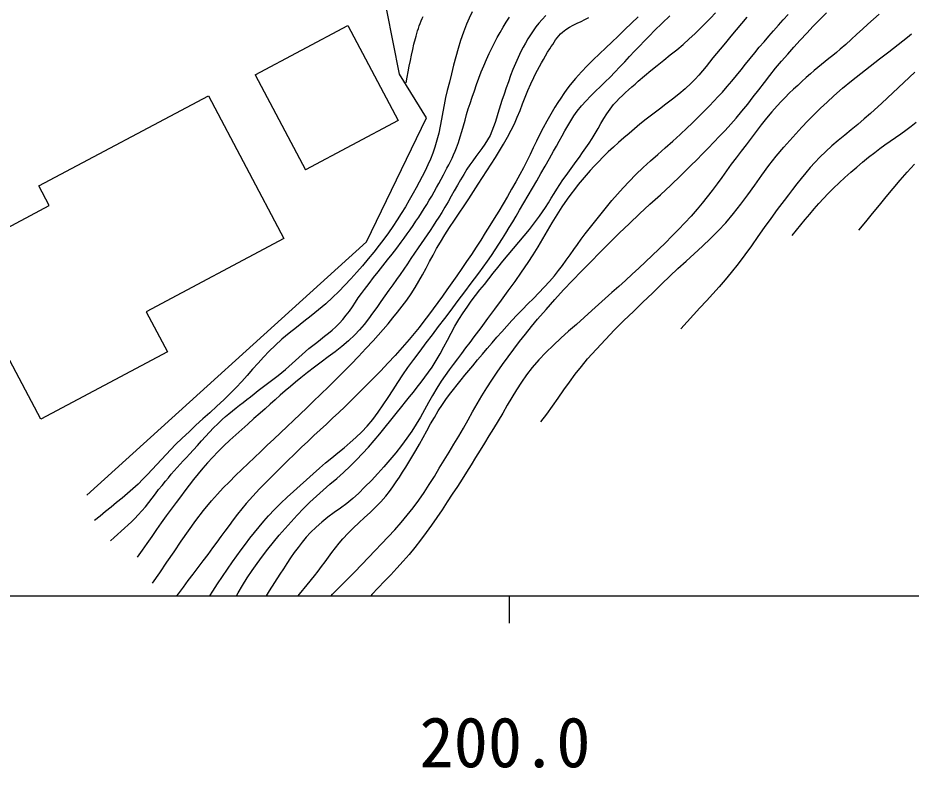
# Model space of a CAD drawing. Units: millimetres, scale not verified. Extents: x 40000 to 680000, y 20000 to 380000.
# Drawn here: x 250085 to 282650, y 198715 to 226062 of the extents above; entities that cross this region are included whole.
import ezdxf
from ezdxf.enums import TextEntityAlignment as Align

# ---------------------------------------------------------------- set-up
doc = ezdxf.new("R2010")
doc.units = ezdxf.units.MM
doc.header["$LTSCALE"] = 1000
doc.layers.add('S-BGD', color=7, linetype='Continuous', lineweight=25)
doc.layers.add('S-TTL-BAND', color=7, linetype='Continuous', lineweight=25)
doc.styles.add('ＭＳ ゴシック', font='')
doc.styles.get('ＭＳ ゴシック').set_extended_font_data('MS Gothic')

msp = doc.modelspace()

# ---------------------------------------------------------------- linework, layer by layer
at = {"layer": 'S-BGD'}
for p, q in [((263997, 224007), (263536, 226344)), ((258739, 223987), (260577, 220525)), ((264987, 222419), (263997, 224007)), ((250848, 219934), (257029, 223215)), ((257029, 223215), (259787, 218019)), ((262791, 217902), (264987, 222419)), ((251226, 219223), (250848, 219934)), ((248589, 217823), (251226, 219223)), ((252603, 208660), (262791, 217902)), ((259787, 218019), (254759, 215350)), ((250920, 211438), (248755, 215516)), ((254759, 215350), (255535, 213887)), ((255535, 213887), (250920, 211438))]:
    msp.add_line(p, q, dxfattribs=at)
for points in [[(266645, 226280), (266543, 226054), (266445, 225828), (266329, 225536), (266225, 225240), (266132, 224940), (266046, 224637), (265966, 224332), (265890, 224027), (265815, 223721), (265738, 223416), (265678, 223158), (265626, 222898), (265579, 222637), (265533, 222375), (265484, 222114), (265430, 221855), (265365, 221599), (265288, 221346), (265209, 221128), (265123, 220912), (265029, 220700), (264930, 220489), (264827, 220281), (264719, 220075), (264608, 219870), (264496, 219667), (264355, 219421), (264211, 219177), (264063, 218936), (263910, 218697), (263753, 218461), (263592, 218228), (263427, 217998), (263257, 217771), (263060, 217520), (262859, 217273), (262654, 217029), (262444, 216788), (262229, 216552), (262010, 216320), (261787, 216092), (261560, 215868), (261309, 215637), (261049, 215415), (260783, 215201), (260513, 214990), (260243, 214779), (259976, 214566), (259714, 214346), (259460, 214117), (259248, 213909), (259042, 213694), (258841, 213475), (258642, 213253), (258445, 213031), (258246, 212809), (258043, 212591), (257836, 212377), (257591, 212138), (257341, 211903), (257088, 211671), (256834, 211441), (256579, 211211), (256326, 210979), (256076, 210745), (255830, 210506), (255656, 210330), (255487, 210149), (255319, 209967), (255153, 209784), (254986, 209601), (254817, 209420), (254645, 209243), (254468, 209071), (254277, 208896), (254082, 208725), (253884, 208558), (253684, 208393), (253483, 208229), (253282, 208066), (253081, 207902), (252881, 207737)], [(253464, 206998), (253591, 207116), (253720, 207232), (253849, 207347), (253978, 207463), (254106, 207580), (254232, 207698), (254355, 207820), (254475, 207945), (254607, 208092), (254733, 208243), (254856, 208397), (254977, 208553), (255097, 208710), (255218, 208867), (255340, 209022), (255465, 209174), (255572, 209300), (255679, 209424), (255787, 209548), (255896, 209671), (256006, 209793), (256116, 209915), (256227, 210037), (256338, 210158), (256484, 210319), (256630, 210480), (256776, 210640), (256923, 210800), (257072, 210959), (257222, 211115), (257376, 211268), (257534, 211417), (257656, 211528), (257782, 211635), (257910, 211741), (258039, 211844), (258169, 211946), (258300, 212048), (258431, 212149), (258561, 212251), (258704, 212363), (258849, 212474), (258994, 212584), (259140, 212693), (259285, 212803), (259429, 212914), (259572, 213027), (259714, 213141), (259839, 213247), (259963, 213354), (260086, 213463), (260208, 213572), (260330, 213682), (260452, 213791), (260574, 213900), (260698, 214007), (260837, 214122), (260980, 214234), (261123, 214344), (261267, 214454), (261409, 214566), (261547, 214682), (261681, 214802), (261809, 214929), (261936, 215073), (262056, 215223), (262170, 215377), (262281, 215535), (262389, 215694), (262497, 215854), (262607, 216012), (262721, 216167), (262887, 216383), (263055, 216597), (263225, 216811), (263395, 217024), (263565, 217237), (263733, 217451), (263899, 217668), (264062, 217886), (264171, 218036), (264279, 218188), (264386, 218340), (264491, 218492), (264596, 218646), (264698, 218801), (264800, 218956), (264899, 219113), (264992, 219264), (265084, 219415), (265174, 219567), (265263, 219720), (265350, 219874), (265436, 220029), (265520, 220184), (265603, 220340), (265666, 220461), (265729, 220582), (265792, 220704), (265853, 220826), (265912, 220949), (265969, 221073), (266023, 221198), (266074, 221324), (266147, 221523), (266212, 221724), (266273, 221926), (266330, 222130), (266386, 222334), (266444, 222538), (266504, 222741), (266570, 222942), (266649, 223172), (266729, 223402), (266810, 223632), (266893, 223861), (266980, 224089), (267070, 224315), (267165, 224539), (267266, 224760), (267361, 224956), (267459, 225150), (267562, 225342), (267668, 225532), (267778, 225720), (267889, 225907), (268004, 226092)], [(269330, 226146), (269194, 226001), (269081, 225868), (268974, 225730), (268871, 225588), (268774, 225443), (268681, 225295), (268592, 225144), (268507, 224991), (268425, 224836), (268320, 224622), (268224, 224403), (268134, 224182), (268050, 223958), (267969, 223732), (267890, 223506), (267811, 223280), (267731, 223055), (267676, 222895), (267627, 222734), (267579, 222571), (267532, 222409), (267483, 222247), (267429, 222088), (267368, 221931), (267298, 221778), (267210, 221615), (267111, 221458), (267005, 221305), (266895, 221155), (266782, 221006), (266670, 220857), (266561, 220705), (266458, 220550), (266338, 220355), (266222, 220157), (266108, 219958), (265996, 219758), (265884, 219557), (265771, 219358), (265655, 219159), (265536, 218963), (265433, 218800), (265328, 218638), (265221, 218478), (265113, 218317), (265004, 218158), (264895, 217998), (264786, 217839), (264677, 217679), (264546, 217486), (264415, 217292), (264284, 217098), (264152, 216905), (264020, 216712), (263886, 216520), (263751, 216329), (263615, 216139), (263465, 215930), (263317, 215719), (263169, 215508), (263019, 215298), (262865, 215092), (262706, 214890), (262540, 214694), (262365, 214506), (262139, 214289), (261901, 214085), (261655, 213890), (261403, 213702), (261148, 213516), (260894, 213330), (260643, 213140), (260398, 212944), (260209, 212786), (260021, 212627), (259835, 212466), (259649, 212305), (259464, 212142), (259280, 211979), (259096, 211815), (258913, 211651), (258692, 211454), (258470, 211258), (258248, 211062), (258028, 210865), (257809, 210665), (257594, 210462), (257384, 210255), (257179, 210042), (257001, 209846), (256828, 209647), (256660, 209443), (256494, 209237), (256331, 209029), (256170, 208819), (256010, 208608), (255851, 208397), (255668, 208153), (255489, 207906), (255312, 207657), (255137, 207408), (254963, 207157), (254789, 206907), (254614, 206656), (254438, 206407)], [(254988, 205457), (255255, 205835), (255517, 206217), (255778, 206600), (256040, 206983), (256305, 207362), (256577, 207737), (256857, 208104), (257150, 208462), (257359, 208700), (257575, 208930), (257797, 209156), (258023, 209377), (258251, 209597), (258481, 209815), (258711, 210033), (258938, 210252), (259176, 210482), (259416, 210710), (259656, 210936), (259898, 211162), (260139, 211389), (260379, 211615), (260618, 211844), (260855, 212074), (261133, 212347), (261411, 212619), (261688, 212893), (261964, 213167), (262237, 213444), (262508, 213724), (262774, 214007), (263036, 214294), (263219, 214500), (263401, 214706), (263581, 214915), (263758, 215125), (263931, 215339), (264100, 215555), (264264, 215776), (264422, 216001), (264570, 216228), (264708, 216461), (264839, 216698), (264967, 216937), (265093, 217177), (265221, 217417), (265352, 217655), (265489, 217888), (265655, 218156), (265826, 218420), (266000, 218683), (266176, 218944), (266352, 219205), (266527, 219467), (266701, 219730), (266871, 219995), (267027, 220238), (267183, 220482), (267339, 220725), (267494, 220969), (267646, 221215), (267794, 221463), (267937, 221714), (268072, 221969), (268187, 222203), (268292, 222442), (268391, 222683), (268487, 222926), (268583, 223170), (268681, 223412), (268784, 223652), (268894, 223888), (268961, 224022), (269029, 224156), (269099, 224288), (269171, 224419), (269245, 224550), (269321, 224679), (269399, 224807), (269480, 224933), (269532, 225014), (269583, 225095), (269636, 225177), (269690, 225257), (269747, 225335), (269806, 225409), (269871, 225480), (269940, 225546), (270062, 225641), (270193, 225724), (270331, 225798), (270472, 225866), (270615, 225933), (270757, 226001), (270895, 226074)], [(272703, 226095), (272456, 225864), (272210, 225632), (271967, 225397), (271742, 225181), (271516, 224966), (271289, 224751), (271064, 224534), (270843, 224314), (270627, 224089), (270418, 223858), (270218, 223619), (270098, 223463), (269984, 223304), (269874, 223141), (269768, 222975), (269666, 222807), (269565, 222638), (269467, 222467), (269369, 222297), (269238, 222059), (269113, 221817), (268993, 221573), (268875, 221328), (268758, 221083), (268639, 220838), (268517, 220595), (268389, 220355), (268239, 220085), (268087, 219816), (267932, 219548), (267775, 219282), (267616, 219016), (267454, 218752), (267292, 218490), (267127, 218228), (266959, 217964), (266789, 217702), (266617, 217441), (266443, 217181), (266267, 216922), (266090, 216665), (265910, 216409), (265729, 216154), (265563, 215922), (265396, 215691), (265228, 215460), (265058, 215231), (264886, 215004), (264711, 214779), (264532, 214556), (264350, 214337), (264098, 214047), (263840, 213761), (263578, 213479), (263313, 213200), (263044, 212924), (262773, 212650), (262501, 212378), (262229, 212106), (262008, 211890), (261784, 211677), (261559, 211466), (261332, 211257), (261104, 211048), (260878, 210838), (260653, 210626), (260431, 210412), (260173, 210161), (259915, 209910), (259656, 209658), (259400, 209406), (259146, 209150), (258896, 208891), (258651, 208628), (258412, 208359), (258249, 208165), (258091, 207967), (257937, 207766), (257785, 207563), (257636, 207358), (257486, 207153), (257337, 206949), (257185, 206746), (257005, 206507), (256825, 206268), (256645, 206028), (256465, 205789), (256286, 205549), (256106, 205309), (255927, 205070), (255874, 205000)], [(257083, 205000), (257190, 205165), (257367, 205435), (257546, 205704), (257728, 205970), (257915, 206234), (258071, 206451), (258227, 206667), (258385, 206882), (258545, 207095), (258708, 207306), (258876, 207514), (259047, 207717), (259224, 207916), (259443, 208147), (259669, 208371), (259900, 208590), (260135, 208804), (260372, 209016), (260611, 209227), (260850, 209438), (261087, 209650), (261304, 209841), (261526, 210027), (261751, 210210), (261975, 210393), (262196, 210579), (262412, 210770), (262621, 210969), (262819, 211179), (263027, 211428), (263223, 211687), (263408, 211953), (263587, 212225), (263763, 212500), (263939, 212774), (264118, 213046), (264304, 213313), (264525, 213615), (264748, 213915), (264972, 214214), (265198, 214512), (265424, 214810), (265651, 215108), (265876, 215406), (266100, 215706), (266258, 215917), (266418, 216128), (266577, 216338), (266736, 216549), (266894, 216761), (267050, 216974), (267203, 217189), (267353, 217406), (267488, 217607), (267619, 217810), (267748, 218014), (267876, 218219), (268002, 218426), (268126, 218633), (268251, 218840), (268375, 219047), (268534, 219314), (268690, 219583), (268845, 219852), (268999, 220122), (269153, 220392), (269307, 220662), (269461, 220932), (269617, 221200), (269722, 221385), (269824, 221571), (269925, 221757), (270026, 221944), (270131, 222128), (270239, 222310), (270355, 222487), (270478, 222658), (270633, 222851), (270797, 223035), (270967, 223214), (271143, 223389), (271321, 223561), (271500, 223733), (271677, 223906), (271851, 224082), (272031, 224272), (272209, 224462), (272387, 224653), (272566, 224844), (272744, 225035), (272924, 225224), (273106, 225411), (273291, 225596), (273571, 225867), (273855, 226134)], [(258051, 205000), (258112, 205103), (258277, 205376), (258446, 205647), (258622, 205913), (258805, 206174), (259000, 206437), (259200, 206697), (259406, 206952), (259616, 207205), (259830, 207453), (260048, 207698), (260270, 207939), (260496, 208177), (260728, 208409), (260969, 208632), (261215, 208849), (261464, 209063), (261713, 209278), (261960, 209495), (262201, 209718), (262433, 209949), (262651, 210181), (262864, 210418), (263072, 210658), (263277, 210902), (263480, 211148), (263680, 211396), (263880, 211644), (264079, 211893), (264222, 212069), (264365, 212245), (264507, 212422), (264648, 212600), (264787, 212779), (264923, 212961), (265055, 213145), (265183, 213332), (265335, 213572), (265479, 213818), (265616, 214068), (265750, 214320), (265884, 214572), (266021, 214822), (266165, 215068), (266317, 215309), (266463, 215523), (266615, 215733), (266771, 215941), (266930, 216146), (267091, 216349), (267254, 216552), (267416, 216754), (267578, 216957), (267767, 217193), (267959, 217425), (268154, 217656), (268349, 217886), (268542, 218118), (268733, 218352), (268920, 218589), (269100, 218830), (269213, 218991), (269322, 219155), (269428, 219321), (269532, 219488), (269635, 219656), (269739, 219823), (269845, 219989), (269953, 220153), (270070, 220322), (270190, 220490), (270311, 220656), (270433, 220822), (270555, 220988), (270675, 221154), (270795, 221322), (270911, 221491), (271024, 221667), (271132, 221846), (271238, 222027), (271342, 222208), (271449, 222388), (271560, 222564), (271678, 222736), (271805, 222901), (271906, 223017), (272012, 223129), (272122, 223237), (272235, 223342), (272350, 223444), (272467, 223546), (272584, 223647), (272699, 223749), (272928, 223947), (273161, 224140), (273397, 224331), (273634, 224520), (273870, 224709), (274105, 224900), (274336, 225095), (274562, 225296), (274759, 225480), (274952, 225667), (275142, 225857), (275331, 226049), (275518, 226242)], [(276658, 226092), (276462, 225859), (276268, 225624), (276074, 225389), (275880, 225155), (275684, 224922), (275554, 224765), (275426, 224606), (275299, 224446), (275172, 224286), (275044, 224128), (274912, 223973), (274775, 223822), (274633, 223677), (274413, 223474), (274185, 223281), (273950, 223096), (273711, 222915), (273471, 222736), (273231, 222556), (272994, 222372), (272762, 222182), (272568, 222018), (272373, 221853), (272180, 221687), (271987, 221519), (271797, 221349), (271610, 221176), (271427, 220999), (271247, 220818), (271094, 220657), (270944, 220493), (270797, 220326), (270653, 220156), (270511, 219984), (270373, 219810), (270238, 219633), (270106, 219454), (269913, 219174), (269729, 218888), (269553, 218597), (269380, 218304), (269209, 218009), (269036, 217716), (268858, 217426), (268673, 217140), (268437, 216795), (268197, 216453), (267952, 216113), (267705, 215776), (267456, 215439), (267206, 215103), (266957, 214767), (266709, 214430), (266560, 214229), (266410, 214029), (266259, 213830), (266107, 213631), (265957, 213431), (265809, 213229), (265664, 213026), (265523, 212819), (265360, 212564), (265205, 212303), (265055, 212039), (264907, 211774), (264758, 211510), (264604, 211249), (264442, 210993), (264270, 210745), (264068, 210476), (263861, 210213), (263647, 209954), (263428, 209699), (263203, 209450), (262974, 209205), (262739, 208965), (262500, 208730), (262291, 208541), (262072, 208364), (261846, 208194), (261618, 208027), (261391, 207858), (261169, 207685), (260955, 207502), (260753, 207306), (260595, 207131), (260445, 206950), (260301, 206762), (260163, 206571), (260028, 206376), (259896, 206179), (259765, 205982), (259635, 205785), (259438, 205484), (259246, 205180), (259136, 205000)], [(260309, 205000), (260358, 205060), (260630, 205391), (260898, 205724), (261029, 205892), (261157, 206062), (261283, 206234), (261409, 206406), (261535, 206577), (261664, 206746), (261797, 206912), (261935, 207074), (262123, 207276), (262319, 207471), (262521, 207660), (262725, 207847), (262929, 208035), (263128, 208227), (263320, 208425), (263502, 208632), (263634, 208799), (263760, 208971), (263881, 209146), (263998, 209324), (264112, 209505), (264225, 209686), (264337, 209868), (264449, 210049), (264592, 210287), (264730, 210528), (264864, 210771), (264997, 211015), (265132, 211259), (265269, 211500), (265413, 211738), (265564, 211970), (265692, 212154), (265825, 212335), (265961, 212513), (266101, 212689), (266242, 212864), (266385, 213037), (266528, 213210), (266671, 213383), (266845, 213593), (267019, 213801), (267195, 214008), (267372, 214214), (267551, 214419), (267730, 214623), (267911, 214826), (268093, 215028), (268285, 215235), (268481, 215438), (268680, 215639), (268879, 215839), (269077, 216040), (269273, 216244), (269464, 216452), (269649, 216665), (269797, 216849), (269940, 217037), (270078, 217228), (270214, 217421), (270349, 217614), (270486, 217807), (270625, 217998), (270768, 218186), (270960, 218431), (271153, 218676), (271347, 218919), (271544, 219161), (271743, 219400), (271946, 219636), (272153, 219868), (272365, 220096), (272619, 220353), (272880, 220602), (273147, 220846), (273417, 221086), (273689, 221324), (273959, 221564), (274227, 221807), (274490, 222054), (274654, 222214), (274818, 222374), (274981, 222534), (275143, 222696), (275303, 222859), (275462, 223023), (275619, 223190), (275773, 223359), (275947, 223557), (276117, 223760), (276284, 223965), (276450, 224171), (276614, 224378), (276779, 224584), (276946, 224790), (277116, 224992), (277288, 225193), (277462, 225393), (277638, 225592), (277813, 225790), (277990, 225988), (278166, 226185)], [(261507, 205000), (261557, 205050), (261826, 205319), (262094, 205589), (262361, 205862), (262623, 206137), (262864, 206390), (263105, 206642), (263347, 206894), (263586, 207148), (263823, 207405), (264054, 207666), (264279, 207932), (264495, 208206), (264700, 208483), (264895, 208767), (265084, 209056), (265268, 209348), (265448, 209643), (265626, 209939), (265805, 210234), (265984, 210529), (266159, 210819), (266329, 211111), (266497, 211405), (266664, 211699), (266832, 211992), (267004, 212284), (267180, 212572), (267364, 212855), (267559, 213143), (267758, 213427), (267961, 213710), (268168, 213989), (268378, 214266), (268592, 214539), (268810, 214810), (269032, 215077), (269342, 215438), (269658, 215794), (269980, 216144), (270306, 216491), (270637, 216834), (270970, 217175), (271304, 217514), (271640, 217851), (272006, 218212), (272378, 218566), (272753, 218917), (273130, 219266), (273508, 219615), (273884, 219965), (274256, 220319), (274623, 220679), (274834, 220889), (275045, 221101), (275254, 221314), (275462, 221528), (275668, 221744), (275872, 221962), (276072, 222182), (276270, 222406), (276484, 222659), (276692, 222917), (276896, 223178), (277098, 223441), (277299, 223705), (277503, 223967), (277710, 224226), (277923, 224480), (278149, 224739), (278378, 224997), (278609, 225252), (278843, 225505), (279079, 225756), (279318, 226004), (279559, 226251)], [(281487, 226197), (281281, 226017), (281077, 225834), (280874, 225649), (280672, 225464), (280470, 225279), (280266, 225096), (280059, 224916), (279926, 224803), (279791, 224692), (279655, 224582), (279519, 224472), (279383, 224362), (279248, 224252), (279114, 224139), (278982, 224024), (278825, 223884), (278669, 223744), (278514, 223602), (278360, 223458), (278208, 223313), (278058, 223165), (277912, 223015), (277769, 222861), (277569, 222634), (277376, 222401), (277187, 222164), (277002, 221925), (276820, 221683), (276638, 221440), (276456, 221198), (276272, 220958), (276094, 220724), (275920, 220487), (275746, 220249), (275573, 220011), (275398, 219774), (275220, 219540), (275038, 219310), (274849, 219085), (274626, 218833), (274399, 218586), (274166, 218343), (273930, 218104), (273692, 217867), (273451, 217632), (273209, 217398), (272966, 217166), (272726, 216939), (272482, 216715), (272236, 216494), (271989, 216274), (271741, 216055), (271494, 215836), (271248, 215614), (271005, 215391), (270727, 215137), (270446, 214887), (270163, 214638), (269883, 214387), (269607, 214131), (269338, 213869), (269079, 213598), (268834, 213314), (268632, 213054), (268444, 212785), (268265, 212509), (268094, 212228), (267927, 211943), (267761, 211658), (267593, 211374), (267421, 211093), (267257, 210829), (267095, 210565), (266933, 210300), (266771, 210034), (266609, 209770), (266445, 209506), (266279, 209243), (266110, 208983), (265924, 208700), (265738, 208417), (265550, 208135), (265361, 207854), (265168, 207576), (264971, 207300), (264769, 207029), (264561, 206762), (264349, 206505), (264131, 206254), (263906, 206008), (263679, 205765), (263449, 205524), (263219, 205283), (262989, 205041), (262952, 205000)], [(264237, 223696), (264278, 223897), (264317, 224099), (264356, 224301), (264395, 224503), (264435, 224705), (264478, 224906), (264525, 225106), (264576, 225305), (264603, 225398), (264630, 225492), (264658, 225585), (264688, 225678), (264720, 225770), (264753, 225861), (264789, 225952), (264827, 226041), (264857, 226110)], [(258739, 223987), (262118, 225780), (263955, 222318), (260577, 220525)], [(269153, 211333), (269364, 211622), (269571, 211914), (269777, 212206), (269984, 212498), (270194, 212789), (270407, 213075), (270627, 213357), (270855, 213632), (271174, 213992), (271502, 214344), (271838, 214688), (272180, 215028), (272525, 215364), (272872, 215698), (273219, 216032), (273564, 216368), (273854, 216647), (274149, 216921), (274447, 217193), (274745, 217464), (275041, 217738), (275332, 218016), (275616, 218301), (275890, 218595), (276172, 218926), (276441, 219267), (276700, 219616), (276955, 219970), (277208, 220324), (277466, 220675), (277731, 221019), (278008, 221354), (278223, 221598), (278441, 221839), (278663, 222077), (278889, 222312), (279118, 222543), (279350, 222771), (279586, 222995), (279826, 223215), (280149, 223498), (280480, 223772), (280816, 224039), (281157, 224302), (281498, 224563), (281839, 224824), (282178, 225089), (282512, 225360), (282663, 225485)], [(282791, 224080), (282390, 223701), (281986, 223325), (281580, 222951), (281172, 222579), (280942, 222377), (280707, 222180), (280469, 221986), (280231, 221792), (279995, 221597), (279762, 221398), (279535, 221193), (279316, 220979), (279141, 220794), (278972, 220604), (278807, 220409), (278646, 220211), (278487, 220011), (278330, 219810), (278174, 219607), (278018, 219406), (277772, 219082), (277533, 218753), (277297, 218421), (277063, 218088), (276829, 217756), (276591, 217426), (276347, 217101), (276095, 216782), (275875, 216517), (275649, 216256), (275419, 215999), (275186, 215745), (274952, 215491), (274717, 215239), (274483, 214985), (274251, 214730)], [(278307, 218125), (278471, 218318), (278632, 218513), (278792, 218709), (278953, 218905), (279115, 219099), (279281, 219290), (279450, 219478), (279624, 219661), (279825, 219860), (280030, 220055), (280238, 220246), (280450, 220434), (280665, 220619), (280882, 220801), (281100, 220980), (281321, 221158), (281505, 221301), (281694, 221438), (281885, 221573), (282078, 221705), (282270, 221838), (282461, 221973), (282649, 222111), (282834, 222255)], [(280746, 218329), (280998, 218630), (281246, 218934), (281494, 219239), (281742, 219543), (281993, 219845), (282247, 220145), (282505, 220440), (282771, 220729)]]:
    msp.add_lwpolyline(points, dxfattribs=at)
at = {"layer": 'S-TTL-BAND'}
for p, q in [((40000, 205000), (579000, 205000)), ((268000, 205000), (268000, 204000))]:
    msp.add_line(p, q, dxfattribs=at)

# ---------------------------------------------------------------- texts
at = {"layer": 'S-TTL-BAND', "style": 'ＭＳ ゴシック'}
msp.add_text('200.0', height=1833, dxfattribs=at).set_placement((267844, 198195), align=Align.BOTTOM_CENTER)

doc.saveas('drawing.dxf')
